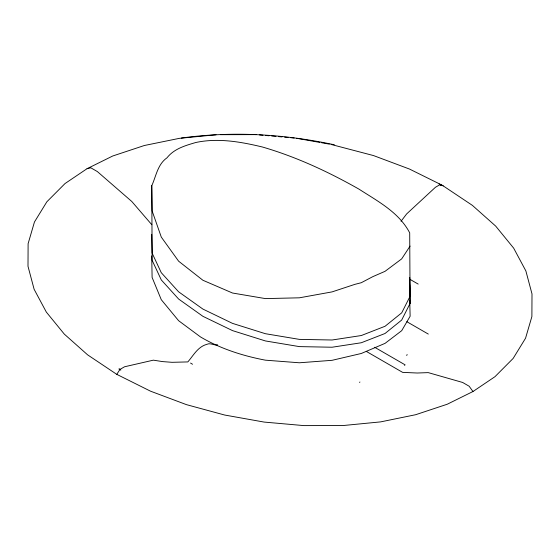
<?xml version="1.0" encoding="UTF-8"?>
<svg xmlns="http://www.w3.org/2000/svg" width="560" height="560" viewBox="0 0 560 560"><rect width="100%" height="100%" fill="white"/><g stroke="black" fill="none" stroke-linecap="round" stroke-linejoin="round"><path stroke-width="0.84" d="M151.76 185.773C156.128 176.064 157.654 164.346 166.971 157.829C174.174 148.715 185.003 145.691 195.643 142.541C217.798 137.725 240.758 141.785 262.479 147.021C296.303 156.863 328.349 171.787 358.939 189.112C377.615 201.173 399.021 212.324 409.703 232.862L410.088 303.408L401.674 320.068L385.028 333.494L361.284 342.755L332.066 347.228L299.369 346.612L265.405 340.942L232.505 330.61L202.902 316.316L178.619 299.033L161.301 279.944L152.145 260.344L151.76 185.773L152.145 210.994L161.301 237.104L178.619 261.184L202.902 280.259L232.505 293.02L265.405 298.599L299.369 297.815L332.066 291.893L354.872 284.361L361.284 282.716L372.792 276.661L385.028 271.334L401.674 258.888L410.088 246.092M216.055 134.771L179.361 138.348L144.34 145.509L112.721 156.002L87.031 168.707L65.037 183.54L46.858 201.789L34.447 222.005L28.112 243.691L28 266.301L34.125 289.289L46.326 312.081L64.309 334.117L87.626 354.858L116.774 374.353L119.959 369.418L120.869 370.006L118.951 368.893L119.959 369.418M401.044 221.27L406.651 213.92L435.449 187.271L439.859 184.73L441.049 185.15L439.131 184.044L439.859 184.73M406.371 355.215L407.358 354.795M404.467 365.414L405.104 364.847L374.633 347.263M116.774 374.353L150.535 391.181L186.459 404.642L224.637 415.023L264.11 422.072L303.926 425.607L343.091 425.544L380.639 421.883L415.66 414.715L447.279 404.222L472.969 391.524L494.963 376.691L513.142 358.435L525.553 338.219L531.888 316.54L532 293.923L525.875 270.942L513.674 248.15L495.691 226.107L472.374 205.366L442.267 185.262L409.465 169.043L373.541 155.582L331.072 144.438M120.141 369.32L124.551 366.772L153.349 360.164L162.526 361.592L172.025 362.313L187.824 361.921C193.41 355.488 197.673 347.004 206.528 344.421C210.364 342.335 213.885 345.793 217.672 344.813M359.94 382.018L359.534 382.41M87.031 168.707L90.853 167.818L97.37 171.584L131.768 201.46L151.809 224.721M181.377 138.047C232.281 131.019 284.158 134.001 334.327 144.767M220.395 134.68L256.074 134.624M259.539 134.932L262.997 135.24M265.594 135.464L269.059 135.772M271.656 136.003L275.982 136.388M278.579 136.619L282.037 136.927M284.634 137.158L288.099 137.466M290.696 137.697L294.154 138.005M296.744 138.306L319.921 142.443M321.636 142.751L329.357 144.13M440.041 184.625L443.226 185.878M409.913 279.314L418.187 284.088M406.833 321.699L428.302 334.082M366.289 351.393L402.626 372.372L417.263 373.016L428.232 372.617L462.63 382.459L469.147 386.225L472.969 391.524M190.54 363.062L192.549 364.259M409.738 300.531L410.13 316.246L401.716 330.666L385.063 343.357L361.319 353.472L332.094 360.311L299.383 362.782L265.412 360.171C242.683 355.831 220.437 348.726 200.459 336.91L178.591 320.677L161.273 299.684L152.103 277.431L151.718 255.871M409.738 277.396L410.13 296.17L401.716 312.837L385.063 326.263L361.319 335.531L332.094 340.004L299.383 339.381L265.412 333.711L232.498 323.372L202.888 309.071L178.591 291.788L161.273 272.692L152.103 253.085L151.718 234.311M409.703 284.634L410.088 303.408"/></g></svg>
